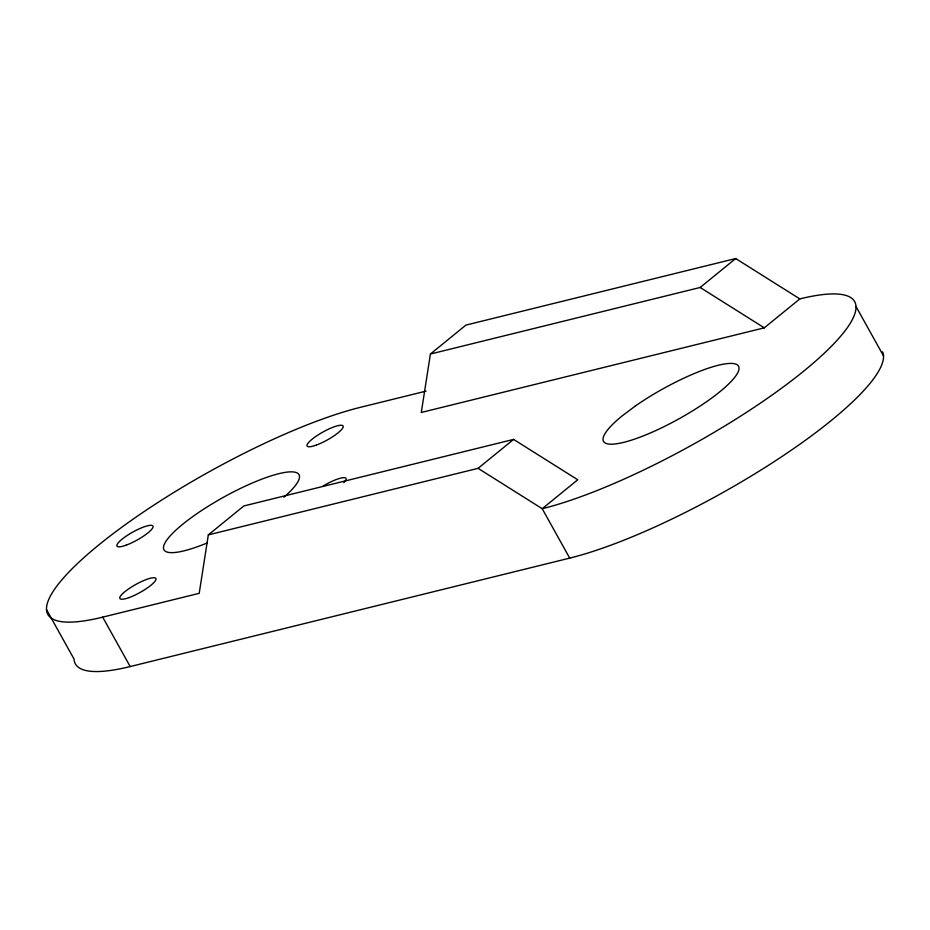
<?xml version="1.0" encoding="UTF-8"?>
<svg xmlns="http://www.w3.org/2000/svg" width="930" height="930" viewBox="0 0 930 930"><rect width="100%" height="100%" fill="white"/><g stroke="black" fill="none" stroke-linecap="round" stroke-linejoin="round"><path stroke-width="1.4" d="M208.332 534.889L478.078 468.336L542.213 508.71L577.739 479.775L513.604 439.402L243.858 505.955L208.332 534.889L199.206 593.328L102.684 617.148A210.168 46.209 -29.1 0 1 98.685 545.015A210.168 46.209 -29.1 0 1 360.294 407.352L426.033 391.135M430.416 354.028L421.29 412.467L764.297 327.837L799.823 298.914L735.688 258.54L465.942 325.093L430.416 354.028L700.162 287.475L735.688 258.54M478.078 468.336L513.604 439.402M46.5 609.592L74.005 658.998A210.168 46.209 -29.1 0 0 130.177 666.554L569.706 558.116A210.168 46.209 -29.1 0 0 779.235 458.316A210.168 46.209 -29.1 0 0 882.558 351.807M700.162 287.475L764.297 327.837M855.995 306.47L883.5 355.876M569.706 558.116L542.213 508.71A210.168 46.209 -29.1 0 0 803.822 371.047A210.168 46.209 -29.1 0 0 799.823 298.914M102.684 617.148L130.177 666.554M207.053 543.015A77.283 16.996 -29.1 0 1 171.004 534.983A77.283 16.996 -29.1 0 1 268.979 476.579A77.283 16.996 -29.1 0 1 283.882 497.225M323.047 486.076A20.611 4.534 -29.1 0 1 342.228 477.811A20.611 4.534 -29.1 0 1 343.856 482.67M635.33 406.003L621.554 416.373A77.283 16.996 -29.1 0 0 649.582 433.31A77.283 16.996 -29.1 0 0 738.594 366.315A77.283 16.996 -29.1 0 0 635.33 406.003M316.27 445.11A20.611 4.534 -29.1 0 0 343.24 426.463A20.611 4.534 -29.1 0 0 315.793 436.449A20.611 4.534 -29.1 0 0 316.27 445.11M126.131 545.166A20.611 4.534 -29.1 0 0 153.101 526.52A20.611 4.534 -29.1 0 0 125.655 536.505A20.611 4.534 -29.1 0 0 126.131 545.166M129.038 597.595A20.611 4.534 -29.1 0 0 156.019 578.937A20.611 4.534 -29.1 0 0 128.561 588.934A20.611 4.534 -29.1 0 0 129.038 597.595"/></g></svg>
